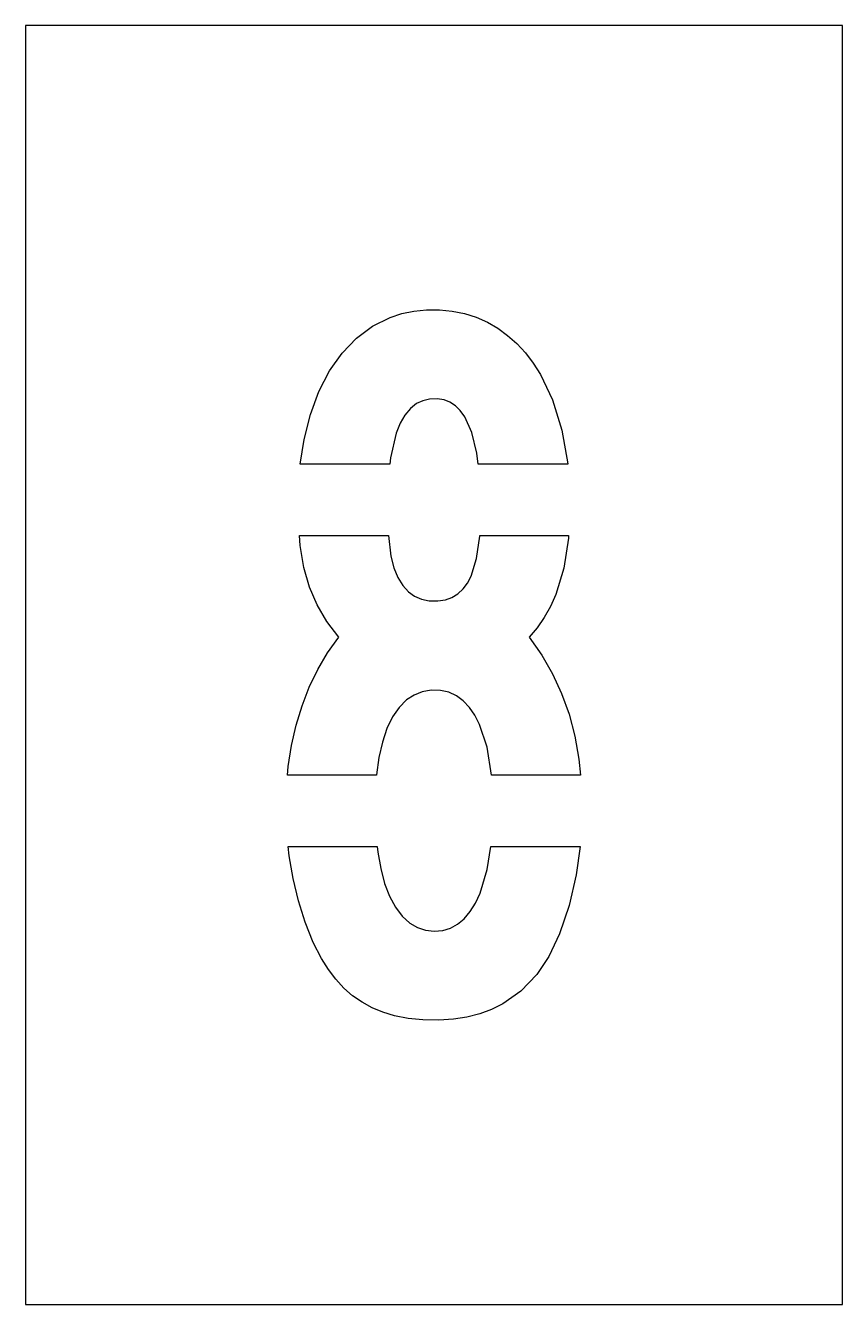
# Model space of a CAD drawing. Extents: x 0 to 5.75, y 0 to 9.
import ezdxf

# ---------------------------------------------------------------- set-up
doc = ezdxf.new("R2010")
doc.units = 0
doc.layers.add('CUT', color=7, linetype='Continuous')
doc.layers.add('OUTSIDE', color=1, linetype='Continuous')

msp = doc.modelspace()

# ---------------------------------------------------------------- linework, layer by layer
at = {"layer": 'CUT'}
for points in [[(3.0914, 6.2473), (3.0602, 6.2907), (3.0261, 6.3245), (2.9872, 6.3501), (2.9454, 6.3663), (2.8974, 6.3738), (2.8441, 6.3716), (2.7966, 6.3602), (2.7525, 6.3392), (2.7086, 6.3048), (2.6703, 6.259), (2.6372, 6.202), (2.6089, 6.1322), (2.5681, 5.9583), (2.5639, 5.9132), (1.9336, 5.9132), (1.9601, 6.0878), (2.0046, 6.2637), (2.0644, 6.4248), (2.1392, 6.5697), (2.228, 6.6955), (2.3288, 6.8001), (2.4417, 6.884), (2.5662, 6.9461), (2.6478, 6.9729), (2.7334, 6.991), (2.8227, 7), (2.914, 6.9999), (3.0035, 6.9909), (3.0891, 6.9733), (3.1722, 6.9469), (3.251, 6.912), (3.3242, 6.8698), (3.3931, 6.8198), (3.4575, 6.7623), (3.5183, 6.6964), (3.5732, 6.6245), (3.6241, 6.5444), (3.7095, 6.3654), (3.7756, 6.1524), (3.8169, 5.9161), (3.8171, 5.9132), (3.1864, 5.9132), (3.1769, 5.9918), (3.1412, 6.1371)], [(3.0811, 4.2481), (3.0323, 4.2836), (2.9789, 4.3078), (2.9212, 4.3206), (2.8562, 4.3218), (2.7926, 4.3109), (2.7352, 4.2884), (2.6819, 4.2538), (2.6288, 4.2013), (2.5826, 4.1344), (2.5435, 4.0531), (2.5116, 3.9577), (2.4872, 3.8483), (2.4706, 3.7273), (2.4704, 3.7255), (1.8441, 3.7255), (1.8491, 3.7847), (1.8719, 3.9326), (1.9041, 4.0756), (1.946, 4.2132), (1.9969, 4.3436), (2.0572, 4.4679), (2.1261, 4.5846), (2.2049, 4.6959), (2.1203, 4.8068), (2.0521, 4.9237), (1.9992, 5.0485), (1.9599, 5.185), (1.9331, 5.3407), (1.9275, 5.4112), (2.5545, 5.4112), (2.5716, 5.2669), (2.5932, 5.184), (2.6207, 5.1153), (2.6548, 5.0588), (2.6956, 5.0143), (2.7378, 4.9845), (2.7869, 4.9636), (2.842, 4.9524), (2.9016, 4.9506), (2.9548, 4.9583), (3.0016, 4.9748), (3.0434, 5.0005), (3.0802, 5.0353), (3.1101, 5.076), (3.1358, 5.1248), (3.1753, 5.2491), (3.1983, 5.4057), (3.1985, 5.4112), (3.8229, 5.4112), (3.8222, 5.3923), (3.7889, 5.1824), (3.7321, 4.997), (3.6942, 4.9127), (3.6507, 4.835), (3.6006, 4.7624), (3.5449, 4.6959), (3.6333, 4.5701), (3.709, 4.439), (3.773, 4.3001), (3.8254, 4.1531), (3.866, 3.9981), (3.8947, 3.8367), (3.9059, 3.7255), (3.2793, 3.7255), (3.2481, 3.9208), (3.1962, 4.0811), (3.163, 4.1463), (3.1252, 4.2015)], [(3.3607, 2.1158), (3.2808, 2.0757), (3.1967, 2.0444), (3.107, 2.0213), (3.0131, 2.0066), (2.9097, 2), (2.7956, 2.0023), (2.6922, 2.0129), (2.5961, 2.0318), (2.5148, 2.0563), (2.4391, 2.0878), (2.3687, 2.1263), (2.3022, 2.1728), (2.2408, 2.2268), (2.184, 2.2883), (2.1317, 2.3572), (2.0826, 2.4353), (2.0252, 2.5481), (1.9688, 2.6899), (1.9218, 2.8397), (1.8836, 2.9982), (1.8561, 3.1574), (1.8489, 3.2235), (2.4748, 3.2235), (2.479, 3.183), (2.4996, 3.067), (2.5272, 2.9634), (2.5619, 2.8729), (2.6033, 2.7957), (2.6514, 2.7325), (2.7059, 2.6836), (2.7581, 2.6534), (2.8148, 2.6345), (2.8773, 2.6271), (2.9367, 2.632), (2.9908, 2.6484), (3.0409, 2.6761), (3.0869, 2.7146), (3.1293, 2.7649), (3.1664, 2.8246), (3.199, 2.8943), (3.2494, 3.0609), (3.2741, 3.2235), (3.9028, 3.2235), (3.876, 3.0242), (3.8262, 2.8072), (3.7586, 2.6086), (3.6828, 2.4495), (3.598, 2.3209), (3.4871, 2.2055)]]:
    msp.add_lwpolyline(points, close=True, dxfattribs=at)
at = {"layer": 'OUTSIDE'}
msp.add_lwpolyline([(0, 0), (5.75, 0), (5.75, 9), (0, 9)], close=True, dxfattribs=at)

doc.saveas('drawing.dxf')
